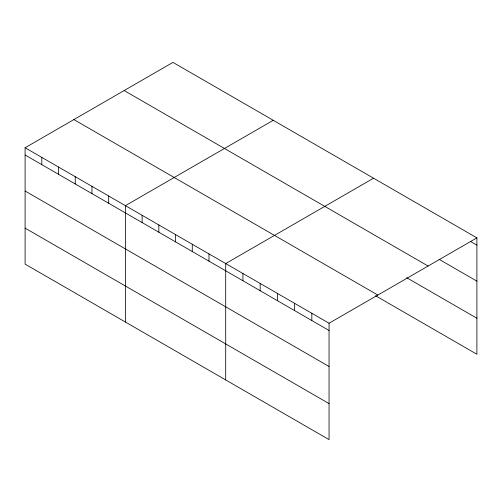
<?xml version="1.0" encoding="UTF-8"?>
<svg xmlns="http://www.w3.org/2000/svg" width="502" height="502" viewBox="0 0 502 502"><rect width="100%" height="100%" fill="white"/><g stroke="black" fill="none" stroke-linecap="round" stroke-linejoin="round"><path stroke-width="0.75" d="M329.055 366.498L329.055 323.232L25.1 147.745L25.1 264.127L329.055 439.614L329.055 366.498L25.1 191.017M375.546 295.741L476.9 354.255L476.9 237.873L172.945 62.386L25.1 147.745M273.251 120.298L125.406 205.657L125.406 322.039M373.557 178.204L225.705 263.563L225.705 379.951M329.055 323.232L476.9 237.873M470.274 241.305L476.9 245.133M439.137 259.339L476.9 281.139M124.157 90.555L428.112 266.041M406.676 277.7L476.9 318.243M73.888 119.576L377.843 295.063M25.1 155.005L329.055 330.492M25.1 228.115L329.055 403.602M311.83 313.286L311.83 320.546M294.605 303.34L294.605 310.6M277.38 293.394L277.38 300.654M260.155 283.454L260.155 290.714M242.93 273.508L242.93 280.769M208.989 253.912L208.989 261.172M192.272 244.261L192.272 251.521M175.556 234.61L175.556 241.87M158.839 224.959L158.839 232.219M142.122 215.308L142.122 222.568M108.689 196L108.689 203.26M91.966 186.349L91.966 193.609M75.25 176.698L75.25 183.958M58.533 167.047L58.533 174.307M41.817 157.396L41.817 164.656"/></g></svg>
